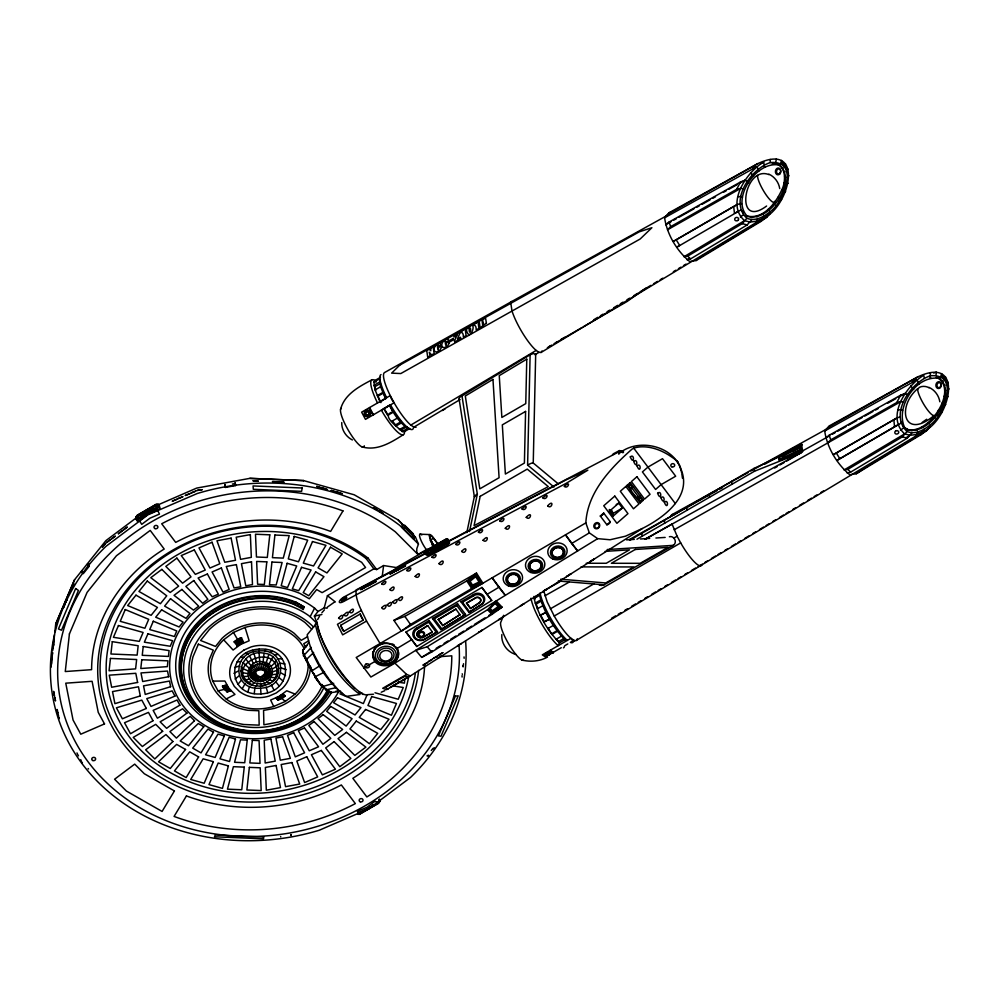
<?xml version="1.0" encoding="UTF-8"?>
<svg xmlns="http://www.w3.org/2000/svg" width="999" height="999" viewBox="0 0 999 999"><rect width="100%" height="100%" fill="white"/><g stroke="black" fill="none" stroke-linecap="round" stroke-linejoin="round"><path stroke-width="1.5" d="M260.702 683.553L260.689 686.201L255.469 685.838L256.243 686.013L257.405 683.416C271.953 687.499 279.533 663.848 263.074 661.962C248.526 657.866 240.959 681.53 257.405 683.416M413.311 533.928L413.786 539.21L402.485 527.909L401.998 524.65L404.832 525.449L413.311 533.928L413.786 539.21M553.958 487.012L527.609 465.059L530.119 354.795L533.404 353.509L535.689 354.308L533.241 463.012L557.892 483.541M304.745 655.881L305.269 657.891L303.496 655.831L302.647 650.137L306.918 645.641M303.072 652.984L303.197 649.825L308.916 642.544M315.359 624.038C320.517 650.474 337.987 678.945 360.015 694.48L346.241 696.403C326.735 682.467 311.875 658.266 307.18 634.79L317.033 622.777M316.77 621.44C321.653 648.026 340.796 679.158 363.087 694.505M449.375 543.019L449.413 541.396L447.752 539.173L445.866 539.123L426.948 550.074L425.374 552.122L425.686 554.208L426.398 555.157L428.146 555.032L447.577 544.767L449.375 543.019L447.752 539.173M462.187 673.813L462.375 674.325M257.892 669.942L255.22 665.072C247.165 668.918 252.06 680.956 260.402 679.382L260.477 677.097C277.435 666.333 242.695 668.668 260.477 677.097M668.219 214.885L511.813 301.461A29.408 6.406 60 0 0 510.801 303.034L511.975 310.851A29.408 6.406 60 0 0 536.163 350.424L539.023 352.31L541.033 352.485L763.261 218.306C789.797 206.868 805.294 141.483 757.904 163.574L669.58 212.462L664.597 217.794C667.045 234.415 676.785 250.799 689.647 261.526L696.153 260.539L760.801 221.503L766.895 217.095L770.029 213.411L770.092 211.688C784.153 202.173 800.249 159.815 770.279 162.575C750.811 168.819 728.621 201.024 746.89 218.269C755.144 221.728 763.798 216.883 770.092 211.688M930.194 424.9C923.9 430.094 915.246 434.94 907.005 431.493C888.723 414.235 910.926 382.03 930.381 375.786C960.351 373.027 944.255 415.384 930.194 424.9L930.131 426.635L927.01 430.319L920.916 434.715L856.255 473.751L849.749 474.737C836.887 464.011 827.147 447.627 824.699 431.006L829.694 425.674L918.006 376.785C965.396 354.707 949.899 420.092 923.363 431.518L576.173 640.509M256.243 686.013C230.095 682.866 241.134 648.014 264.073 653.259L263.074 661.962M52.472 653.571L52.46 652.135L52.173 656.293M258.991 650.961C287.188 647.889 287.999 687.749 260.564 688.136C232.355 691.208 231.556 651.36 258.991 650.961L259.116 649.125C293.544 646.503 294.293 692.307 261.014 693.918C226.598 696.54 225.836 650.724 259.116 649.125M139.423 520.641L141.721 524.35L149.862 518.244L159.465 514.085L157.542 510.139M51.873 659.003C52.198 650.399 49.975 680.219 52.485 653.383M53.334 645.654L53.309 644.168L53.034 648.363M53.934 640.222C54.246 630.981 52.085 662.05 54.52 634.815M462.075 677.047L462.062 675.611M463.086 665.421L463.124 666.907L463.536 663.711M464.135 658.279L464.048 656.917M50.949 667.307L51.461 662.662M52.822 650.287L53.509 644.093M54.87 631.718L55.719 623.988L74.563 579.745L105.857 540.671L136.701 517.532M249.588 672.29L249.85 669.929L249.762 673.426L249.588 672.29C249.35 685.739 272.59 683.753 270.554 670.804L270.467 674.3M260.402 679.382C268.594 679.795 272.852 667.469 264.348 664.422L262.462 669.63M266.97 681.643L269.156 683.628C284.253 677.472 280.22 654.233 264.073 653.259M404.895 678.508L404.395 683.141L398.301 682.18M424.612 665.234C423.101 712.387 391.745 753.858 352.847 778.308L366.845 796.94C415.596 767.032 451.873 714.223 451.785 655.819L439.385 656.693M778.908 164.773C799.075 180.245 768.506 224.763 746.303 215.846C762.662 220.267 775.773 203.297 781.693 190.06C786.475 181.144 786.25 162.15 772.152 163.811M939.01 377.984C958.928 393.456 929.507 436.201 907.529 429.595L903.208 426.336L906.405 429.058C927.821 437.075 960.176 388.773 936.225 377.185M642.307 528.521L625.374 536.226L610.052 539.76L597.664 538.648L589.348 532.879L585.839 522.902C587.4 493.156 609.402 469.43 630.469 450.499C633.016 447.627 636.863 447.24 640.446 446.878C651.922 446.203 663.074 450.861 672.277 457.43A22.502 19.231 -8.5 0 1 680.831 468.806C692.819 496.69 663.573 517.694 642.307 528.521L410.439 675.886L386.563 689.71L382.729 688.261L406.618 674.45L410.439 675.886M358.691 812.637L357.317 811.463L366.92 807.304L375.062 801.198L377.135 802.509L377.247 801.847L378.409 803.396L359.478 814.335L357.605 814.285M612.887 513.474L612.612 515.659L612.712 512.362L611.226 510.364L612.887 513.474L611.363 510.651L611.488 511.525L609.627 511.675L609.29 509.453M254.233 693.631L254.932 687.899M630.394 489.71L630.581 488.136L632.092 486.813L633.403 487.075C625.836 488.998 635.352 497.252 638.811 499.1L640.459 501.286L640.259 502.859L627.097 485.327L630.119 482.692L643.281 500.224L640.259 502.859M382.305 575.724L383.604 565.546L396.341 567.557L422.165 552.622L426.685 551.498M763.935 216.134L763.261 218.306L756.43 221.266L750.037 222.078L744.53 220.654C725.499 203.546 746.265 172.303 763.623 162.075L764.26 164.972M747.427 216.383C730.157 198.838 757.354 159.291 780.032 165.31M924.038 429.345L923.363 431.518L916.533 434.49L910.139 435.302L904.644 433.878C885.601 416.758 906.368 385.514 923.725 375.287L924.362 378.184M940.134 378.521C916.957 373.938 895.416 406.131 904.332 426.873M261.338 669.305L262.113 663.798L267.382 665.796L270.267 669.642L267.22 664.647L267.382 665.796M775.848 162.063L776.348 158.878M935.951 375.274L936.45 372.09L933.715 373.052M268.781 654.582L266.171 662.824M466.808 532.629L474.338 496.578L459.103 399.063A5.644 2.223 -25.5 0 1 460.089 397.04L530.119 354.795M469.518 531.518L477.335 494.13L461.938 395.616M316.396 621.453L314.398 616.071L317.957 611.513L324.2 607.892L327.435 595.691L373.876 568.831L376.673 569.567L383.604 565.546M437.475 631.705L423.339 639.81A7.268 6.256 -11.9 0 1 415.097 637.574A7.268 6.256 -11.9 0 1 415.909 629.907L428.633 622.152L429.071 620.529L437.475 631.705L423.189 640.147A8.067 6.956 -11.9 0 1 414.023 637.674A8.067 6.956 -11.9 0 1 414.935 629.145L429.071 620.529M303.209 609.477C302.397 604.969 292.495 606.905 295.779 602.16L304.233 606.992L303.209 609.477L294.98 604.77A77.647 66.346 -8.5 0 0 189.798 637.437A77.647 66.346 -8.5 0 0 224.463 726.036A77.647 66.346 -8.5 0 0 328.634 690.809M294.98 604.77L295.779 602.16L304.233 606.992M297.515 605.207L297.914 603.908M780.594 163.424L781.568 160.389M940.696 376.635L941.67 373.601M247.839 691.832L249.625 686.413M272.877 656.917L268.868 664.372M333.703 683.328L322.015 686.738L314.685 676.96L314.96 676.198M315.284 676.96L321.453 685.726L321.104 684.715M340.534 409.428C344.405 394.305 359.19 386.538 371.928 379.832M503.633 615.284L500.636 622.652A22.34 4.87 60 0 0 509.565 645.416A22.34 4.87 60 0 0 523.613 660.214M301.636 607.567L302.135 606.318M432.492 618.518L434.253 618.818L456.818 605.569L457.567 603.808L465.559 614.46L440.834 629.632L432.492 618.518L457.567 603.808M250.012 671.078L252.56 666.845L257.38 664.135L258.978 669.48M250.212 675.736L250.037 674.587C253.496 683.291 267.869 681.98 270.292 673.151M784.227 166.583L785.551 163.848M944.33 379.795L945.653 377.06M276.074 660.127L274.575 663.124L270.979 666.483M317.632 619.58L319.58 616.046M327.547 689.859A75.499 64.51 -8.5 0 1 220.754 723.376A75.499 64.51 -8.5 0 1 198.514 629.832A75.499 64.51 -8.5 0 1 310.152 616.67L314.61 608.154L317.957 611.513M743.468 188.886L740.771 188.361L667.494 229.807L670.691 226.623L736.65 189.323L740.521 181.98L745.092 180.195L747.402 181.456M756.43 221.266L757.717 218.831M827.597 443.019L830.793 439.835L896.752 402.535L900.636 395.192L905.194 393.419L907.504 394.667M916.533 434.49L917.819 432.043M242.282 688.661L245.017 683.778M415.484 537.15L418.456 544.08L416.82 548.663L416.745 552.06L417.982 554.47L426.361 549.625L433.354 547.377M258.029 679.283L259.29 677.047M263.424 670.179L266.296 665.534M230.806 690.446L227.035 692.182L225.287 689.647L227.347 691.695L230.806 690.446L229.121 688.748L226.561 689.347M229.121 688.748L230.507 690.933M381.044 374.563A31.593 6.881 60 0 0 386.625 397.702L380.157 402.11L375.1 389.935L373.926 382.093L374.95 380.507L380.432 377.335M413.536 427.697A31.593 6.881 60 0 1 390.484 404.895L383.753 408.828L387.749 415.359L393.244 412.187L389.51 405.244L381.368 410.164A31.593 6.881 60 0 0 404.508 430.856M389.51 405.244C393.594 413.549 399.55 422.889 407.742 428.359L409.752 428.521L404.27 431.705L402.247 431.531C398.189 427.447 379.32 414.685 393.506 411.775M541.033 352.485L542.045 350.911M758.166 169.093L756.93 166.608L664.597 217.794L669.58 212.462M696.153 260.539L696.965 259.278M918.281 382.305L917.032 379.832L824.699 431.006L829.694 425.674M856.255 473.751L867.619 466.133M612.325 455.257L613.249 453.846L619.467 450.586L623.513 452.01L619.467 450.586M278.159 663.96L276.436 666.545L272.352 669.005M786.513 171.316L788.074 169.056M946.615 384.528L948.176 382.267M394.617 570.004L396.341 567.557M264.623 651.198L265.909 649.412M751.897 219.568L747.165 224.937L690.521 258.928L687.1 259.852L689.722 258.279M847.202 473.064L850.624 472.14L907.267 438.149L912 432.792M136.601 519.205L138.237 519.243L136.601 519.205L136.139 517.07L137.512 515.284L156.144 504.507L157.954 504.77L158.242 506.68L156.868 508.479M157.954 504.77L156.306 504.732L136.139 517.07M137.175 516.745L141.271 513.761L141.821 516.52L138.561 518.406C134.89 517.894 139.573 514.36 141.433 513.986M142.595 513.036L143.132 515.721L142.595 513.036L143.706 512.599C146.216 510.377 144.867 519.43 144.543 512.112M142.77 513.261L143.531 512.375M143.332 513.086L143.656 515.272L143.706 512.599M143.494 515.047L150.674 511.151L150.275 508.479L151.049 510.676M150.849 511.376L151.623 510.489L151.249 508.041L150.449 508.016L151.423 508.254L151.786 510.714L150.674 511.151M153.109 510.002L156.206 507.892L156.831 505.369L152.56 507.23L153.109 510.002L156.368 508.116L157.218 507.005L156.831 505.369M138.074 519.03L156.706 508.254L158.067 506.468L157.78 504.557M158.129 504.245L158.454 506.343L156.88 508.391L137.962 519.33L136.076 519.28L135.764 517.195L137.325 515.147L156.256 504.195L158.129 504.245L159.44 505.981L159.753 508.079L158.042 509.927L147.802 514.36L139.111 520.879L137.375 521.016L136.076 519.28M425.749 551.997L426.211 554.133L425.749 551.997L427.122 550.212L445.754 539.435C448.676 538.036 447.689 544.355 447.39 539.485M425.924 552.222L427.297 550.437L445.916 539.66L447.564 539.697M426.785 551.673L431.056 548.913L427.797 550.799L427.16 553.309L426.948 551.898M433.154 547.302L433.554 549.987L440.734 546.515L441.034 543.181L440.059 542.944L440.859 542.969L441.233 545.417L440.459 546.303L432.742 550.649L432.205 547.964L432.867 547.102L434.365 547.315L440.059 543.631M433.104 549.974L433.316 547.527M440.284 546.091L440.334 543.419M442.557 544.705C452.347 536.363 441.358 550.099 442.17 542.157L445.429 540.272L446.615 540.521L442.345 542.382L442.719 544.93M426.036 553.908L427.684 553.958L446.316 543.181L447.677 541.396M448.064 541.271L446.478 543.406L427.572 554.258L425.686 554.208M760.801 221.503L763.261 218.306M372.202 806.168L372.977 805.281M365.11 810.301L373.139 805.494M378.571 801.797L377.56 802.672M379.145 799.337L379.42 801.248L378.059 803.034L359.428 813.81L357.779 813.76L359.603 814.035L378.221 803.258L379.595 801.473L379.308 799.562M378.409 803.396L379.97 801.348L379.657 799.262M920.916 434.715L923.363 431.518M744.53 220.654L683.965 256.755L687.699 256.131L742.22 223.651L746.89 218.269M904.644 433.878L844.068 469.967L847.814 469.355L902.322 436.863L907.005 431.493M89.248 566.221A1.986 0.762 38.7 0 1 87.475 564.273A1.986 0.762 38.7 0 1 88.936 564.173L89.248 566.221L83.292 573.651A1.986 0.762 38.7 0 1 81.556 571.84A1.986 0.762 38.7 0 1 82.567 571.391M269.518 679.732L272.602 681.043L276.773 676.623M431.268 750.524L432.967 748.401A1.986 0.762 38.7 0 0 434.14 747.677M321.865 612.787L324.45 609.815M237.937 684.315L241.408 680.169M278.996 668.194L277.173 670.304L272.902 671.79M310.851 647.926L303.496 655.831M222.465 686.088L223.801 688.561L222.465 686.088L226.898 685.227L224.188 685.539M223.801 688.561L227.997 687.262M264.186 670.941L267.819 667.057M55.719 623.988L74.563 579.745M250.761 684.515L252.048 684.839L254.308 682.542M787.312 177.322L788.948 175.662M947.414 390.547L949.05 388.873M487.562 609.715L496.216 600.936L502.085 607.167L491.97 614.385L431.655 652.047L421.678 657.379L415.759 650.324L427.222 646.753L487.562 609.715L491.97 614.385M147.003 510.014L147.402 510.027M768.905 174.613C743.868 164.635 733.666 230.607 766.595 206.019M917.706 388.661C896.253 406.83 903.77 440.921 934.177 415.459A16.021 3.496 60 0 1 925.199 406.581A16.021 3.496 60 0 1 917.731 390.259C917.869 385.602 925.936 385.577 929.008 387.824M308.654 665.371L305.856 660.052L313.599 652.559M468.931 612.387L482.005 603.92A6.593 5.682 -11.9 0 0 482.742 596.965A6.593 5.682 -11.9 0 0 475.262 594.942L462.412 602.26L460.976 601.798L475.249 593.668A7.33 6.306 -11.9 0 1 483.578 595.916A7.33 6.306 -11.9 0 1 482.754 603.658L468.931 612.387L460.976 601.798M783.603 193.244L785.614 191.371L784.277 191.621M278.521 672.502L276.76 674.15L275.2 677.809L271.441 677.347M440.834 629.632L465.559 614.46M627.097 485.327L628.933 485.951L630.444 484.627L630.119 482.692M600.299 516.033L603.708 513.061L610.289 521.828A2.71 1.274 -36.9 0 1 606.893 524.8L600.299 516.033A2.71 1.274 -36.9 0 0 603.708 513.061M618.706 503.121L609.29 511.351L612.986 516.283L622.402 508.041L618.706 503.121L616.258 504.532M636.912 498.064L639.984 495.841L640.322 497.777L641.97 499.975L643.281 500.224M606.893 524.8L610.289 521.828M636.975 498.476L639.984 495.841M638.811 499.1L640.322 497.777M640.459 501.286L641.97 499.975M235.102 679.095L239.048 675.848M779.183 201.423L781.593 199.45L780.619 198.976M938.086 415.621L941.695 412.674L940.721 412.2M393.881 620.367L404.87 616.371L466.82 580.906L476.498 573.089L482.967 583.291L471.678 588.561L410.489 624.475L401.373 631.181L393.881 620.367L476.498 573.089M472.165 586.913L468.381 580.981L476.024 574.8L481.081 582.754L472.028 586.725L481.081 582.754M476.161 574.987L468.381 580.981M255.794 678.658L258.179 676.735M740.521 181.98L669.018 222.065L665.634 224.738L671.016 221.716M825.736 437.949L829.12 435.277L900.636 395.192M327.322 607.18L334.166 602.297M427.722 625.611L418.094 631.83A4.358 3.759 -11.9 0 0 422.552 637.762L432.317 631.98L427.722 625.611L418.032 631.505A4.358 3.759 -11.9 0 0 420.242 637.637M470.541 608.516L479.832 602.285A3.621 3.122 -11.9 0 0 476.136 597.352L466.545 603.184L470.541 608.516L479.907 602.609A3.621 3.122 -11.9 0 0 476.198 597.677L466.545 603.184M599.075 584.802A5.644 5.457 -83.4 0 0 601.585 585.464L604.02 584.84L673.214 545.354C675.998 543.868 675.911 539.847 673.613 537.962A4.783 4.296 -54.9 0 0 670.566 536.588L669.38 536.75M394.155 662.462L395.154 661.688A12.962 10.465 -15.8 0 0 396.703 648.688A12.962 11.751 -6.7 0 0 381.893 644.018L378.833 645.366A12.999 11.688 -2.7 0 0 374.862 661.525A12.999 10.402 -12.7 0 0 392.57 663.661L394.155 662.462L406.618 674.45M736.95 204.658L673.289 241.446L736.95 204.658L739.997 203.709M897.052 417.869L833.391 454.657L897.052 417.869L900.099 416.92M740.334 217.083L743.069 215.022M308.454 665.334C314.56 675.087 319.992 687.037 330.407 692.757L331.431 691.982L330.881 692.307M900.436 430.294L903.183 428.234M142.582 513.124L147.69 509.29M308.142 663.498A48.939 41.808 -8.5 0 1 295.117 694.093L285.302 701.46L273.714 706.468A48.939 41.808 -8.5 0 1 226.161 698.975L218.044 690.871L212.75 681.118A48.939 41.808 -8.5 0 1 223.651 639.81L233.479 632.442L245.055 627.434A48.939 41.808 -8.5 0 1 304.395 648.988M237.287 645.878L234.141 641.882L236.626 640.022L239.335 644.33L237.038 645.816L239.335 644.33M236.875 640.084L234.141 641.882M245.055 627.434L249.151 640.759L240.472 644.517L233.104 650.049L223.651 639.81M412.2 534.552L413.099 533.878L405.107 525.886L405.407 527.934M273.714 706.468L270.642 700.037L279.333 696.278L286.701 690.759L295.117 694.093M280.632 696.016L282.692 694.48L285.227 695.978L282.742 697.839L280.319 695.504L282.742 697.839M282.417 697.327L285.227 695.978M368.569 808.366L373.289 804.819M264.685 671.852L268.806 668.88M489.36 609.59L491.845 612.225L499.837 606.518L500.399 607.267L492.407 612.974L489.098 609.452L495.929 602.522L495.367 601.773L500.399 607.267M645.716 288.212L627.06 301.511L583.478 326.71M922.252 422.352L926.71 419.243M393.643 685.476L394.655 684.852M668.781 213.711L757.904 163.574M828.883 426.923L918.006 376.785M897.851 424.825L836.925 460.439L900.823 423.264M311.651 670.991L320.392 665.384M438.499 657.929C435.027 660.202 444.28 654.208 440.709 656.555M458.241 645.379C454.707 647.702 464.073 641.645 460.452 644.018M479.37 631.955C475.836 634.278 485.177 628.234 481.58 630.594M499.55 619.143C496.016 621.465 505.344 615.421 501.76 617.782M521.116 605.444C517.619 607.742 526.935 601.698 523.326 604.07M786.55 184.241L788.111 183.267M272.602 681.043L273.863 680.257M946.652 397.452L948.213 396.478M269.917 652.684L272.302 651.198M421.678 657.379L432.23 650.799M436.176 648.326L440.134 645.854M444.093 643.393L448.039 640.921M450.686 639.273L455.956 635.976M458.591 634.34L463.861 631.043M466.496 629.395L471.765 626.098M474.413 624.462L484.952 617.869M488.911 615.409L492.857 612.936M495.504 611.288L502.085 607.167M422.49 637.449L432.317 631.98M442.732 625.586L460.039 614.597L442.732 625.586L438.274 619.417L455.894 609.078L460.102 614.922M416.808 646.465L491.72 600.474L481.943 587.449L405.981 632.042L416.808 646.465L405.981 632.042M597.664 538.648L394.767 663.224L370.879 677.035L356.206 657.492L585.839 522.902M547.352 347.714L550.012 346.116M553.995 343.718L556.643 342.12M560.626 339.722L564.61 337.325M593.806 319.73L597.789 317.332M600.436 315.734L603.096 314.136M607.08 311.738L609.727 310.14M613.711 307.742L617.694 305.344M620.354 303.746L623.001 302.148M626.985 299.75L629.645 298.152M633.616 295.754L637.599 293.356M640.259 291.758L650.873 285.364M653.533 283.766L657.504 281.368M660.164 279.77L662.824 278.172M673.351 271.716L675.886 270.192M678.408 268.669L680.943 267.145M683.466 265.622L686.001 264.098M766.083 215.796L770.029 213.411M699.6 257.692L703.558 255.294M706.193 253.709L766.895 217.095M396.715 648.676L411.501 639.785M481.943 587.449L486.938 594.442L498.863 587.275L505.332 595.342L492.207 577.859L498.863 587.275M571.665 543.506L577.634 550.948L565.521 534.827L571.665 543.506L589.348 532.879M401.586 680.831C399.438 682.217 407.729 677.197 404.345 679.283M704.819 562.512L707.479 560.901M711.488 558.491L715.484 556.081M718.156 554.47L720.828 552.859M724.824 550.449L727.497 548.838M731.493 546.428L735.501 544.018M738.161 542.407L740.833 540.796M744.829 538.386L748.838 535.963M752.834 533.553L755.506 531.943M759.502 529.532L763.511 527.122M766.171 525.511L768.843 523.901M772.839 521.49L775.511 519.88M779.52 517.47L783.516 515.047M786.188 513.449L788.848 511.838M792.856 509.428L795.516 507.817M799.525 505.394L803.521 502.984M807.529 500.574L811.525 498.164M814.197 496.553L816.857 494.942M820.866 492.532L823.526 490.921M870.266 464.535L927.01 430.319M906.205 437.662L910.139 435.302M511.813 301.461L384.665 372.477A31.593 6.881 60 0 0 390.247 395.604L394.106 402.797A31.593 6.881 60 0 0 410.826 425.087L413.911 427.122L459.877 399.7M539.023 352.31L535.689 354.308A4.783 0.712 -29 0 1 535.252 355.007M442.395 410.502L445.054 408.916M611.588 618.281L615.584 615.896M618.256 614.298L620.916 612.712M624.912 610.314L627.572 608.728M631.568 606.331L635.564 603.945M638.224 602.36L640.896 600.761M644.879 598.376L647.552 596.778M651.548 594.393L655.544 591.995M658.204 590.409L660.863 588.811M664.859 586.425L667.519 584.827M671.515 582.442L675.511 580.057M678.184 578.458L680.843 576.873M684.839 574.475L687.499 572.889M691.495 570.491L695.491 568.106M698.151 566.508L700.823 564.922M410.826 425.087L536.163 350.424M438.336 619.742L455.894 609.078M740.721 210.052L676.81 247.228L679.632 245.379L676.448 240.185M391.308 686.775L390.309 687.374L394.617 684.864M396.665 683.666C393.194 685.801 402.172 680.419 399.001 682.379M143.431 512.4L150.624 508.241M149.912 512.137L149.6 509.19L150.449 508.703M157.005 505.594L152.56 507.23M144.755 512.387L149.6 509.19M149.563 509.79L147.577 510.926L147.927 513.274M137.375 518.156L141.658 516.308L141.271 513.761M373.926 382.093L379.42 378.908L380.594 386.763L385.651 398.938M142.969 515.496L150.949 511.363M379.47 382.13L373.988 385.302L375.874 390.072M375.037 386.601L380.532 383.416M375.1 389.935L380.594 386.763M383.466 392.994L382.704 392.495L377.21 395.666L377.972 396.178L383.466 392.994L385.826 398.151M391.87 421.266L397.365 418.094M401.036 421.728L401.323 422.952L395.841 426.136L395.542 424.9L401.036 421.728L397.852 417.832M399.375 429.632L404.87 426.461M405.856 427.285L401.473 429.82L402.247 431.531L407.742 428.359L406.955 426.648M549.138 346.578L551.785 345.055M555.744 342.757L559.702 340.472M561.026 339.697L582.155 327.485M403.334 434.665C391.171 442.457 377.035 451.298 361.988 446.878M437.912 544.18L433.491 538.299L430.119 540.247L434.54 546.128M440.234 543.169L432.205 547.964M428.009 553.121C434.915 548.638 429.82 553.946 426.998 553.084M620.254 451.76L620.804 451.436L618.943 452.759L619.48 452.435M618.806 453.009L619.355 452.697L618.781 454.083M307.455 636.738L301.236 640.347L294.243 633.354A51.336 43.856 -8.5 0 0 221.903 638.486L215.534 646.44L200.587 640.496L209.428 629.457A67.957 58.067 -8.5 0 1 305.182 622.677L311.688 629.17M308.728 640.821L303.746 643.693L305.706 647.29M361.338 610.489L337.45 624.313L342.645 634.865L366.521 621.053C362.125 611.201 355.432 601.211 356.006 590.022L426.361 552.697M340.746 625.274L360.239 613.998L363.236 620.092L343.743 631.368A4.695 1.024 60 0 1 340.746 625.274L343.743 631.368M302.585 652.347L303.134 652.022L305.856 660.052M633.403 487.075L631.843 487.987L638.423 496.753M314.685 676.96L324.6 672.015M611.088 513.199L612.612 512.312L612.737 513.186M612.986 516.283L612.612 513.711L622.402 508.041M323.326 685.926L322.49 685.401M323.701 687.225L326.111 688.885M363.648 668.006L374.85 661.538M325.562 689.21L328.696 690.983M330.544 691.67L328.147 691.296M629.932 540.172L754.083 468.369L800.661 446.765L801.51 452.485L786.737 461.038M539.522 594.33L535.127 596.865L535.164 599.013M531.006 598.189A31.593 6.881 60 0 0 558.204 645.666L559.477 642.844C547.502 630.631 538.399 615.109 534.09 598.513L539.585 595.342C543.881 611.925 552.984 627.459 564.972 639.672L567.32 640.396A31.593 6.881 60 0 1 540.122 592.907M636.962 539.21L754.507 471.228L801.51 452.485M782.03 456.393L802.222 444.717M792.594 451.436L800.661 446.765M405.232 676.023A4.695 1.024 60 0 0 407.442 676.86L405.232 676.023L385.739 687.3A4.695 1.024 60 0 0 388.012 688.773M541.633 600.899L540.696 599.974L535.202 603.146L536.151 604.083L541.633 600.899L543.219 605.207M774.65 468.019L777.334 466.471M780.019 464.922L784.053 462.587M537.312 608.878L542.807 605.706M546.291 612.2L540.272 615.334L546.291 612.2L549.887 618.918L543.856 622.052L549.887 618.918M559.777 581.818L543.743 590.821L547.19 601.922L554.208 616.021L680.694 542.907A29.408 6.406 60 0 0 702.147 564.123M547.852 628.583L553.346 625.399L553.334 624.55L555.806 628.096M551.96 633.628L557.454 630.456L557.467 631.306L551.972 634.477L547.839 627.722M555.943 639.348L561.426 636.176M558.928 641.333L564.41 638.149L564.972 639.672L559.477 642.844L556.268 638.698M561.288 647.702L545.379 656.892L542.307 654.857L570.941 638.299L574.013 640.334A31.593 6.881 60 0 0 577.26 638.823M565.184 645.441L567.794 643.93M366.808 809.277L370.854 806.942M550.349 608.828L594.118 583.753M673.726 538.149L677.11 536.213L672.077 524.075L802.672 451.573L801.51 443.756L764.772 464.148M269.156 683.628L269.992 683.154L265.097 685.389L260.477 686.051L265.422 685.127L263.961 682.954M674.175 529.782L900.886 401.573L903.583 402.098M544.942 595.779L569.28 582.042M645.029 539.323L672.077 524.075L645.217 539.135M629.283 539.597L717.157 490.571M673.713 220.205L676.398 218.694M679.095 217.183L693.905 208.878M696.603 207.367L699.3 205.856M701.997 204.358L710.077 199.825M712.762 198.314L715.459 196.803M723.538 192.27L726.236 190.772M728.92 189.261L737.012 184.728M739.697 183.217L745.092 180.195M802.459 450.999L829.769 435.689M832.467 434.178L835.164 432.667M837.849 431.156L845.928 426.623M848.626 425.112L856.705 420.591M859.402 419.081L862.1 417.57M864.784 416.059L872.864 411.526M875.561 410.015L878.258 408.504M887.686 403.221L895.766 398.701M898.463 397.19L905.194 393.419M719.879 489.06L722.602 487.549M760.888 163.586L763.623 162.075M671.915 514.672L748.076 472.527M750.798 471.016L828.321 428.109M233.966 673.363L238.112 671.091M251.611 681.006L248.414 682.754L246.678 682.18M737.749 211.613L734.465 213.336L733.753 207.068M426.061 553.284L344.068 596.927A5.619 1.836 -34.5 0 0 339.26 601.885A5.619 1.836 -34.5 0 0 343.956 601.336L566.608 483.091L587.862 470.154L566.683 479.545L448.626 541.458M448.938 540.859L620.616 450.911L619.068 452.072L619.03 453.596C638.473 436.863 676.548 446.241 681.568 472.515M226.161 698.975L234.977 694.417L228.896 688.336L224.925 681.031L212.75 681.118M384.84 690.646L381.231 692.232M778.708 457.704L799.525 448.039L800.162 452.285L779.145 460.664L778.708 457.704L779.545 459.265L800.374 449.6L800.798 452.435M780.881 459.39L799.25 450.874L799.662 453.633M264.885 672.851L269.206 670.891M147.49 509.453L151.885 507.467M157.305 505.194L196.678 488.086L249.85 478.359L303.609 480.606L249.85 478.359M149.825 509.19L153.659 507.517M238.499 638.935L241.433 637.662L238.499 638.935L241.121 643.306L243.544 642.257L241.433 637.662M276.336 698.151L278.758 697.102L280.856 698.925L277.922 700.199L276.111 697.589L277.922 700.199M277.71 699.625L280.856 698.925M367.157 808.978L358.316 812.799L359.478 814.335M547.539 657.067C539.76 661.338 530.656 662.137 522.09 660.089M253.846 677.547L257.205 676.186M229.857 690.147L227.347 691.046L226.298 689.997M234.615 667.507L238.649 666.221M274.538 655.319L277.847 654.37M249.513 678.895L245.554 679.907L243.469 678.983M736.65 189.323L740.771 188.361M896.752 402.535L900.886 401.573M227.16 686.812L224.4 687.462L223.714 686.188L226.636 685.863M224.176 688.161L226.723 687.562M218.044 690.871L228.896 688.336M224.987 690.122L229.058 689.347M264.772 673.888L268.981 672.939M415.409 672.889A158.741 135.639 -8.5 0 1 206.768 793.069A158.741 135.639 -8.5 0 1 122.627 597.789A158.741 135.639 -8.5 0 1 366.121 558.503L368.057 558.104L376.673 569.567M325.824 689.872L336.089 687.724M751.885 167.657L756.93 166.608M911.987 380.869L917.032 379.832M314.398 616.071L321.878 614.522M944.38 404.832L945.716 404.583M232.392 484.04L235.289 483.516L235.102 482.629L235.589 485.551L225.474 487.425L224.975 484.503L225.474 487.425M257.155 664.185L259.865 663.686L259.69 662.549M335.839 691.271L338.786 690.784M330.407 692.757L340.559 691.196M252.322 676.023L256.443 675.424M373.501 694.23L367.332 694.692M272.59 674.637L276.76 674.15C279.732 639.36 219.955 665.272 252.048 684.839M236.988 661.925L240.622 661.588M737.986 196.716L740.933 196.478M898.089 409.927L901.048 409.702M626.56 539.872L634.278 539.385M640.459 538.985L649.712 538.399M655.893 538.011L665.159 537.425M607.155 549.55L673.214 545.354M605.107 551.373L629.52 549.825L606.256 563.274L586.213 563.261M278.134 658.928L282.193 658.716M248.127 676.36L243.706 676.485L241.383 675.137M402.485 527.909L405.194 527.884L404.832 525.449M581.068 566.895L633.803 566.945L605.706 582.966L560.726 579.208M264.36 674.862L268.144 674.899M419.955 534.19L429.62 534.565M251.336 674.2L255.944 674.512M413.911 427.122L416.071 427.297M158.104 505.869L159.44 505.981M558.279 581.006L604.02 584.84M324.2 607.892L327.148 608.216M280.494 663.261L285.027 663.935M392.582 685.814L403.246 687.499L398.226 699.263L375.012 692.757M240.946 656.992L243.906 657.492M247.577 673.588L242.957 672.727L240.547 670.916M742.22 223.651L747.165 224.937M902.322 436.863L907.267 438.149M250.936 672.19L255.744 673.501M303.396 480.531L354.208 494.792L398.214 519.955L406.768 528.508M362.587 693.993L366.945 695.204L363.374 703.583L339.922 693.83M263.661 675.724L266.77 676.623M281.431 668.019L286.164 669.667M515.984 654.482C507.305 652.222 501.036 643.518 501.835 634.565M620.566 451.798L623.064 452.734M359.153 691.982L362.287 693.169M247.889 670.741L243.381 668.893L241.021 666.595M398.214 519.955L404.245 526.248M774.725 163.561L775.848 164.098M781.942 167.407L783.066 167.944M783.853 171.353L784.977 171.89M763.86 166.321L764.997 166.845M784.552 176.661L785.676 177.198M758.004 170.292L759.128 170.829M783.853 183.054L784.977 183.591M752.434 175.724L753.558 176.261M781.693 190.06L782.816 190.597M747.564 182.255L748.701 182.792M778.171 197.14L779.295 197.677M773.488 203.771L774.612 204.308M741.37 196.653L742.494 197.19M767.981 209.44L769.105 209.977M740.496 203.359L741.62 203.896M762.037 213.736L763.174 214.273M756.131 216.308L757.254 216.833M750.724 216.983L751.847 217.52M942.045 380.619L943.168 381.156M929.694 377.26L930.818 377.797M943.955 384.578L945.079 385.114M944.654 389.872L945.778 390.409M918.106 383.504L919.23 384.041M943.955 396.266L945.091 396.803M912.537 388.936L913.66 389.473M941.795 403.271L942.919 403.808M938.273 410.364L939.397 410.889M933.59 416.983L934.714 417.52M901.473 409.865L902.596 410.402M928.083 422.664L929.207 423.189M922.139 426.948L923.276 427.485M901.235 422.177L902.372 422.714M916.233 429.52L917.357 430.057M910.826 430.207L911.962 430.744M906.405 429.058L907.529 429.595M251.161 670.142L255.856 672.477M459.727 399.725L459.103 399.063M246.204 653.046L248.264 654.22M280.894 672.876L285.527 675.524M768.905 174.151C774.637 176.773 778.758 182.342 779.732 188.561M929.008 387.362C934.752 389.997 938.86 395.554 939.834 401.773M284.902 695.466L282.692 694.48M352.385 439.96C345.941 436.738 341.471 429.832 341.745 422.552M249.051 668.031L242.782 662.487M262.749 676.41L264.922 678.009M243.544 642.257L241.121 643.306M251.998 668.181L256.281 671.503M327.435 595.691L335.402 601.997M342.607 693.681L338.973 690.759L329.67 679.957M278.921 677.509L283.142 681.118M279.333 696.278L285.302 701.46M280.644 698.363L278.758 697.102M687.699 256.131L690.521 258.928M847.814 469.355L850.624 472.14M413.174 534.915L415.322 537.05M412.899 534.902L415.06 537.062M405.207 527.559L413.411 535.939L413.099 533.878M404.657 527.272L413.673 536.363M418.456 544.08L399.812 525.437A208.466 178.134 -8.5 0 0 197.215 493.518L147.877 514.872L106.056 546.253A208.466 178.134 -8.5 0 0 82.13 763.748A208.466 178.134 -8.5 0 0 319.293 830.231L368.643 808.878L410.464 777.509A208.466 178.134 -8.5 0 0 465.596 640.996M417.982 554.47L395.329 531.818A201.473 172.14 -8.5 0 0 80.207 591.271A201.473 172.14 -8.5 0 0 217.12 834.265A201.473 172.14 -8.5 0 0 459.003 644.83M310.152 616.67L317.457 623.963M750.599 172.79L752.422 174.713M910.713 386.001L912.524 387.924M495.092 603.359L498.151 606.618L492.282 610.801L490.072 608.453M354.77 688.448C339.685 672.564 327.734 653.596 319.53 633.316M250.961 665.634L245.692 658.853M416.645 627.822L417.445 628.721M303.796 655.794L304.67 656.805L303.996 654.22M253.371 666.458L256.968 670.641M427.222 646.753L431.655 652.047M392.37 421.004L395.542 424.9M433.491 538.299L432.392 536.938A7.93 1.723 60 0 0 429.87 536.738A7.93 1.723 60 0 0 433.566 544.817M431.805 544.517L432.342 545.179M275.649 681.605L279.196 686.051M486.938 594.442L491.72 600.474M633.716 448.139L675.349 503.583M630.444 484.627L632.092 486.813M628.933 485.951L630.581 488.136M609.827 510.014L612.612 513.711M447.577 544.767L446.316 543.181M491.845 612.225L492.407 612.974M437.824 543.656L433.379 537.737A8.941 1.948 60 0 0 429.333 536.026A8.941 1.948 60 0 0 434.752 546.928M439.61 546.79L439.21 544.118M431.118 542.045L433.753 545.554M434.553 549.725L434.153 547.04M466.471 602.872L470.467 608.191M427.572 554.258L428.146 555.032M462.412 602.26L469.567 611.788M456.818 605.569L464.023 615.159M438.274 619.417L442.657 625.262M434.253 618.818L441.77 628.821M428.633 622.152L436.188 632.205M366.121 558.503L373.876 568.831M158.454 506.343L159.753 508.079M156.706 508.254L158.042 509.927M137.962 519.33L139.111 520.879M380.719 644.567L366.521 621.053M324.613 672.827L328.821 678.771M315.771 677.334L318.182 680.756M78.484 755.881L77.897 754.957M404.87 616.371L410.489 624.475M466.82 580.906L471.678 588.561M319.767 665.172L323.813 671.553M313.661 673.289L314.91 675.836L311.763 670.866M252.397 650.361L253.409 651.997M836.55 453.396L839.734 458.603M374.95 380.507L375.999 382.242M384.028 408.416L388.024 414.947M253.509 663.723L249.563 655.943M233.479 632.442L240.472 644.517M236.626 640.022L239.086 644.28M319.043 663.885L312.5 651.535M309.628 666.083L312.4 670.978L304.67 656.568L306.144 660.264M226.523 685.626L227.622 687.662M677.11 536.213L680.694 542.907M540.796 615.372L544.393 622.09M261.663 676.885L262.762 678.945M271.278 684.877L273.938 689.984M81.606 761.738L81.93 762.374A2.935 0.812 53.1 0 0 82.405 762.799M309.066 664.934L305.819 657.579M741.795 210.352L743.106 213.124M377.972 396.178L380.919 402.622M77.572 754.32L76.973 752.921M935.888 419.043L936.388 420.192M775.786 205.831L776.285 206.98M81.281 761.038L80.757 759.665M310.439 646.653L311.426 649.113M829.12 435.277L830.793 439.835M669.018 222.065L670.691 226.623M536.151 604.083L537.724 608.379M321.865 684.352L322.565 686.425M321.316 684.665L322.015 686.738M256.518 662.424L254.121 653.97M266.134 687.112L267.732 692.669M317.545 626.348L319.031 632.067M54.446 695.779L53.609 691.345L53.846 692.782M280.744 836.9L280.669 836.5M290.796 834.627L290.996 835.564L290.846 834.54M270.105 668.493L270.729 671.94M54.221 694.43L54.433 695.591M54.908 698.101C54.033 693.244 56.156 704.682 55.282 699.75M57.38 710.639C56.518 705.794 58.629 717.195 57.755 712.287M58.429 715.946C57.567 711.063 59.678 722.514 58.816 717.607M473.401 594.517L473.588 595.691M754.083 468.369L754.507 471.228M731.63 481.356L732.055 484.215M709.178 494.343L709.602 497.202M686.725 507.33L687.15 510.189M664.273 520.317L664.697 523.176M641.82 533.304L642.245 536.163M446.441 540.297L446.828 541.933M439.523 547.065L439.173 544.717L437.187 545.854L437.537 548.201M436.888 545.854L437.287 548.526M436.988 548.526L436.638 546.178L434.665 547.315L435.015 549.662M430.881 548.688L431.431 551.448M268.956 666.395L269.131 667.544M269.343 675.399L269.518 676.548M267.757 677.372L267.919 678.521M264.985 663.373L265.16 664.522M265.647 678.958L265.809 680.107M262.412 662.662L262.587 663.798L259.74 663.698L260.152 669.255M235.289 483.516L235.589 485.551M263.149 680.044L263.324 681.181M260.452 680.544L260.627 681.68M257.73 680.419L257.892 681.568M255.157 679.707L255.332 680.856M252.385 665.709L252.56 666.845M252.922 678.433L253.097 679.57M250.799 667.682L250.974 668.831M251.186 676.685L251.348 677.834M149.813 509.465L150.212 512.137M147.278 510.926L147.677 513.598M147.377 513.598L147.028 511.251L145.055 512.387L145.404 514.735M137.063 518.918L137.375 521.016M681.892 473.976L682.467 478.221M893.855 420.279L894.567 426.548M259.078 653.059L259.777 661.825M260.564 688.136L261.014 693.918M757.592 175.437L757.629 177.035A16.021 3.496 60 0 0 766.221 195.03A16.021 3.496 60 0 0 774.625 201.386M534.053 596.378L534.09 598.513M930.344 372.664L930.381 375.786M770.241 159.453L770.279 162.575M323.863 687.624A70.355 60.115 -8.5 0 1 221.853 719.742A70.355 60.115 -8.5 0 1 206.568 629.233A70.355 60.115 -8.5 0 1 313.636 627.135M418.643 670.391A161.314 137.837 -8.5 0 1 209.028 797.177A161.314 137.837 -8.5 0 1 119.843 599.175A161.314 137.837 -8.5 0 1 368.057 558.104M328.783 693.181A79.695 68.094 -8.5 0 1 221.366 725.811A79.695 68.094 -8.5 0 1 188.361 634.79A79.695 68.094 -8.5 0 1 295.779 602.16M331.343 692.757A82.88 70.817 -8.5 0 1 213.424 723.8A82.88 70.817 -8.5 0 1 193.157 621.341A82.88 70.817 -8.5 0 1 314.61 608.154M328.584 690.409A77.647 66.346 -8.5 0 1 299.775 719.355M298.464 720.092A77.647 66.346 -8.5 0 1 270.766 729.844M267.67 730.331A77.647 66.346 -8.5 0 1 256.818 731.193M247.465 730.881A77.647 66.346 -8.5 0 1 207.08 716.271M205.944 715.421A77.647 66.346 -8.5 0 1 195.579 628.533A77.647 66.346 -8.5 0 1 294.917 604.358M328.059 692.881A78.871 67.395 -8.5 0 1 221.753 725.174A78.871 67.395 -8.5 0 1 189.086 635.089A78.871 67.395 -8.5 0 1 295.404 602.797M428.196 755.094A1.986 0.762 38.7 0 1 427.023 755.831M322.252 685.614A67.957 58.067 -8.5 0 1 278.946 722.027L263.898 724.799L263.561 710.414L274.413 708.403A51.336 43.856 -8.5 0 0 310.552 666.196M88.574 768.968A2.935 0.812 53.1 0 1 88.099 768.531M396.516 647.302A12.962 11.076 -8.5 0 1 387.712 664.51A12.962 11.076 -8.5 0 1 372.964 651.648M374.15 648.888A12.962 11.076 -8.5 0 1 376.099 646.453M381.768 643.169A12.962 11.076 -8.5 0 1 383.978 642.682M392.582 644.03A12.962 11.076 -8.5 0 1 394.368 645.154M363.236 620.092A4.695 1.024 60 0 1 360.239 613.998M534.09 570.729A5.844 5.032 -11.9 0 1 530.794 562.862A5.844 5.032 -11.9 0 1 540.546 563.136A5.844 5.032 -11.9 0 1 535.601 570.766M516.171 583.229A5.844 5.032 -11.9 0 1 507.317 580.044A5.844 5.032 -11.9 0 1 514.86 574.2A5.844 5.032 -11.9 0 1 517.345 582.33M342.669 598.826A3.247 1.061 -34.5 0 1 346.74 597.439A3.247 1.061 -34.5 0 1 343.044 600.874A3.247 1.061 -34.5 0 1 342.095 599.35M338.911 691.096A88.973 76.024 -8.5 0 1 219.743 732.592A88.973 76.024 -8.5 0 1 179.196 631.093A88.973 76.024 -8.5 0 1 299.875 593.381L309.315 598.776L316.695 589.56L322.115 592.657L365.559 567.519L361.65 562.312L329.608 543.993A152.647 130.432 -8.5 0 0 116.858 619.805A152.647 130.432 -8.5 0 0 218.119 790.159A152.647 130.432 -8.5 0 0 408.641 676.96M426.361 549.625A11.176 2.435 60 0 1 420.017 537.762A11.176 2.435 60 0 1 421.803 534.964M573.638 640.908A31.593 6.881 60 0 1 570.392 642.419L574.013 640.334A5.182 1.124 60 0 1 570.941 638.299A31.593 6.881 60 0 1 554.208 616.021M564.522 646.178A31.593 6.881 60 0 1 563.436 647.876M670.903 516.246A29.408 6.406 60 0 1 673.925 514.847M548.326 654.845A3.409 1.336 -24.6 0 1 544.817 654.333A3.409 1.336 -24.6 0 1 549.912 651.735A3.409 1.336 -24.6 0 1 549.113 654.445M377.522 402.972A31.593 6.881 60 0 1 376.049 381.168M364.273 445.804A22.34 4.87 60 0 1 349.463 432.192A22.34 4.87 60 0 1 341.308 408.241M475.024 496.69A4.87 0.812 -27.9 0 1 477.335 494.13M527.609 465.059A4.87 0.812 -27.9 0 1 533.154 463.299M549.7 652.884A2.048 0.799 -24.6 0 1 548.101 654.707A2.048 0.799 -24.6 0 1 546.166 654.333A2.048 0.799 -24.6 0 1 549.088 652.772M263.599 837.025L263.586 838.835L214.498 836.775L215.285 835.002L263.599 837.025M441.508 347.352L439.772 350.449L436.513 352.023L435.202 351.723C430.819 348.114 439.785 340.422 441.083 344.892L438.211 346.503C436.263 341.508 438.611 354.907 438.361 347.59L441.233 345.966L441.508 347.352M449.25 343.007L447.527 346.104L444.268 347.677L442.957 347.377C438.573 343.768 447.54 336.076 448.838 340.547L445.954 342.158C444.006 337.163 446.366 350.549 446.116 343.231L448.988 341.621L449.25 343.007M525.586 411.413L524.4 463.061L505.382 474.063L502.322 424.862L525.586 411.413M526.773 359.165L525.761 403.621L501.86 417.445L499.25 375.636L526.773 359.165M630.282 456.88C633.903 466.221 635.027 452.934 630.282 456.88M633.641 461.351C637.262 470.691 638.386 457.405 633.641 461.351M636.987 465.821C640.609 475.137 641.72 461.888 636.987 465.821M657.592 493.256C661.213 502.559 662.325 489.31 657.592 493.256M660.938 497.714C664.572 507.055 665.684 493.768 660.938 497.714M664.298 502.185C667.931 511.525 669.043 498.239 664.298 502.185M338.599 618.119C342.932 622.327 345.242 610.152 338.599 618.119M343.943 615.022C348.289 619.23 350.599 607.055 343.943 615.022M349.3 611.925C353.634 616.133 355.931 603.97 349.3 611.925M106.394 542.682L110.29 539.772L106.394 542.682M111.276 539.035L115.197 536.226L111.276 539.035M118.369 533.716L122.253 530.806L118.369 533.716M123.239 530.057L127.135 527.147L123.239 530.057M373.564 507.717L377.722 510.327L373.564 507.717M378.721 510.651L382.867 513.261L378.721 510.651M389.835 589.61C394.068 593.955 396.765 581.93 389.835 589.61M415.159 576.386C419.405 580.744 422.102 568.718 415.159 576.386M438.948 563.611C443.194 567.969 445.879 555.943 438.948 563.611M461.65 551.398C465.884 555.756 468.581 543.731 461.65 551.398M483.054 540.234C487.3 544.58 489.997 532.554 483.054 540.234M505.282 528.271C509.527 532.629 512.225 520.604 505.282 528.271M526.236 517.332C530.481 521.69 533.166 509.665 526.236 517.332M547.664 505.831C551.898 510.189 554.595 498.164 547.664 505.831M483.404 323.788L482.654 324.787L482.042 320.454L482.679 320.142L483.404 323.788M172.377 501.111L177.01 499.238L172.377 501.111M178.122 498.613L182.755 496.753L178.122 498.613M185.389 495.454L190.022 493.581L185.389 495.454M191.146 492.969L195.779 491.096L191.146 492.969M63.324 607.929L65.01 603.958L63.324 607.929M65.522 602.747L67.27 598.826L65.522 602.747M71.928 587.637L73.676 583.703L71.928 587.637M466.308 329.545C469.867 346.166 479.645 314.523 466.308 329.545M316.733 486.388L321.491 487.974L316.733 486.388M322.652 488.049L327.422 489.635L322.652 488.049M331.281 490.459L336.051 492.045L331.281 490.459M337.212 492.12L341.97 493.706L337.212 492.12M197.14 490.459L202.16 489.66L197.14 490.459M456.281 335.015L456.256 335.864C451.011 339.46 455.644 332.904 458.179 332.892A3.122 1.124 -34.1 0 1 459.602 332.617A3.172 1.136 -34.1 0 1 460.039 332.892L457.43 338.948L460.452 337.25L460.776 338.586L454.695 341.995L454.433 340.871L457.442 334.303L456.281 335.015M253.109 480.781L258.179 481.131L253.109 480.781M272.515 481.555L277.585 481.905L272.515 481.555M278.808 481.818L283.878 482.167L278.808 481.818M69.418 633.89L65.272 671.54L91.608 669.667C91.683 619.817 122.64 574.687 164.198 549.05L150.212 530.407L116.446 555.744L87.088 592.382L69.418 633.89M110.439 658.428L109.078 670.766L135.614 668.88L136.651 659.527L110.439 658.428M112.288 641.658L110.926 654.008L137.138 655.107L138.162 645.741L112.288 641.658M141.771 659.74L140.797 668.518L167.333 666.633L167.969 660.839L141.771 659.74M143.219 646.528L142.245 655.319L168.456 656.418L169.093 650.611L143.219 646.528M244.243 767.132L241.758 789.759L227.46 789.16L233.404 766.683L244.243 767.132M247.228 740.097L244.73 762.724L234.565 762.287L240.497 739.809L247.228 740.097M266.82 561.863L264.335 584.49L257.605 584.215L256.643 561.438L266.82 561.863M269.792 534.827L267.307 557.454L256.456 556.992L255.494 534.228L269.792 534.827M249.363 767.357L246.878 789.984L261.176 790.571L260.215 767.806L249.363 767.357M252.335 740.309L249.85 762.936L260.027 763.361L259.066 740.584L252.335 740.309M271.94 562.087L269.455 584.715L276.174 584.989L282.118 562.512L271.94 562.087M274.912 535.039L272.427 557.667L283.266 558.116L289.211 535.639L274.912 535.039M469.105 327.635C469.006 338.249 472.639 327.085 469.105 327.635M302.173 487.999L301.611 491.333L253.309 489.31L253.072 485.939L302.173 487.999M102.435 547.102L105.32 543.656L102.435 547.102M480.194 496.328L474.063 525.661L548.289 486.625L527.247 469.105L480.194 496.328M381.78 607.617C384.64 613.199 389.76 600.249 381.78 607.617M387.275 604.782C390.147 610.352 395.267 597.414 387.275 604.782M392.782 601.935C395.641 607.517 400.774 594.567 392.782 601.935M398.289 599.1C401.148 604.67 406.268 591.72 398.289 599.1M381.693 583.841C385.514 587.137 388.761 576.76 381.693 583.841M406.668 570.429C410.477 573.726 413.723 563.349 406.668 570.429M431.943 557.13C435.751 560.427 438.998 550.049 431.943 557.13M455.719 544.343C459.54 547.639 462.787 537.262 455.719 544.343M478.421 532.13C482.242 535.427 485.489 525.037 478.421 532.13M499.787 520.891C503.608 524.188 506.855 513.798 499.787 520.891M522.015 508.928C525.836 512.225 529.07 501.835 522.015 508.928M542.919 497.927C546.74 501.223 549.987 490.834 542.919 497.927M564.348 486.413C568.169 489.71 571.403 479.32 564.348 486.413M360.776 589.585L365.159 587.262L360.776 589.585M366.271 586.675L370.691 584.44L366.271 586.675M371.765 583.766L376.136 581.455L371.765 583.766M390.147 573.988L394.53 571.678L390.147 573.988M395.641 571.091L400.062 568.856L395.641 571.091M401.136 568.181L405.507 565.871L401.136 568.181M228.384 765.896L222.452 788.373L208.991 784.602L218.182 763.036L228.384 765.896M235.489 739.023L229.545 761.5L219.967 758.815L229.158 737.25L235.489 739.023M287.125 563.299L281.181 585.776L287.512 587.549L296.703 565.983L287.125 563.299M294.218 536.426L288.286 558.903L298.501 561.775L307.68 540.197L294.218 536.426M486.401 323.164L480.107 327.747L479.145 321.141L485.564 318.182L486.401 323.164M437.312 550.736L438.411 550.224L437.362 550.649M782.092 162.2L781.792 163.124L783.803 164.86L784.203 164.036L782.092 162.2M942.194 375.412L941.895 376.336L943.905 378.072L944.317 377.247L942.194 375.412M75.649 588.561L58.441 628.958L61.501 630.207L78.434 590.446L75.649 588.561M118.444 625.536L113.436 637.312L139.311 641.383L143.119 632.454L118.444 625.536M125.25 609.552L120.242 621.328L144.905 628.246L148.714 619.318L125.25 609.552M147.927 633.803L144.368 642.182L170.242 646.253L172.602 640.721L147.927 633.803M153.297 621.216L149.725 629.595L174.4 636.513L176.761 630.981L153.297 621.216M198.364 644.18L193.007 656.743A67.957 58.067 -8.5 0 0 243.893 724.512L259.166 725.149L258.828 710.739L247.939 710.289A51.336 43.856 -8.5 0 1 209.503 659.09L213.311 650.137L198.364 644.18M213.361 761.675L204.171 783.253L190.709 779.482L203.147 758.815L213.361 761.675M224.338 735.901L215.147 757.467L205.569 754.782L218.007 734.128L224.338 735.901M301.523 567.332L292.332 588.911L298.664 590.684L311.101 570.017L301.523 567.332M312.5 541.545L303.309 563.124L313.524 565.983L325.961 545.329L312.5 541.545M371.765 696.553L367.957 705.481L391.421 715.247L396.441 703.471L371.765 696.553M455.394 696.128L438.461 735.888L441.009 736.213L458.216 695.816L455.394 696.128M785.651 165.946L786.5 169.393L786.975 168.706L785.651 165.946M945.753 379.158L946.615 382.605L947.089 381.918L945.753 379.158M423.139 665.047L427.372 662.612L423.139 665.047M428.284 661.725L432.455 659.253L428.284 661.725M433.429 658.403L437.662 655.981L433.429 658.403M438.573 655.094L442.807 652.659L438.573 655.094M174.425 790.946L162.088 811.45L126.386 791.046L114.585 779.232L134.715 764.123L144.331 773.75L174.425 790.946M342.969 510.914L330.632 531.418C280.394 512.824 222.939 517.382 175.699 542.395L161.713 523.763C216.945 494.33 284.191 488.998 342.969 510.914M198.601 756.93L186.164 777.584L174.463 770.903L189.723 751.847L198.601 756.93M213.461 732.23L201.036 752.896L192.707 748.126L207.967 729.083L213.461 732.23M315.647 571.903L303.209 592.569L308.716 595.716L323.963 576.673L315.647 571.903M330.507 547.215L318.069 567.869L326.948 572.951L342.207 553.908L330.507 547.215M186.426 795.941L174.076 816.433C232.867 838.361 300.1 833.016 355.344 803.596L341.346 784.952C294.118 809.977 236.663 814.535 186.426 795.941M677.197 461.051L677.834 462.15L677.197 461.051M135.976 595.167L127.66 605.556L151.124 615.309L157.43 607.429L135.976 595.167M147.29 581.056L138.961 591.445L160.414 603.708L166.733 595.829L147.29 581.056M161.626 609.827L155.707 617.22L179.158 626.972L183.079 622.09L161.626 609.827M170.529 598.713L164.61 606.106L186.064 618.369L189.972 613.486L170.529 598.713M185.539 749.462L170.28 768.506L158.566 761.812L176.648 744.38L185.539 749.462M203.771 726.698L188.511 745.741L180.182 740.971L198.264 723.551L203.771 726.698M330.619 706.43L326.698 711.313L346.141 726.086L352.073 718.693L330.619 706.43M337.512 697.826L333.591 702.709L355.045 714.972L360.976 707.579L337.512 697.826M356.256 721.091L349.937 728.97L369.393 743.743L377.709 733.353L356.256 721.091M365.559 709.49L359.24 717.369L380.694 729.632L389.011 719.243L365.559 709.49M463.524 329.895L460.502 332.48C462.15 332.055 463.536 333.379 463.349 337.15L466.108 335.602L465.159 328.983L463.524 329.895M476.361 322.702L473.339 325.287C474.987 324.85 476.373 326.173 476.186 329.945L478.946 328.396L477.997 321.79L476.361 322.702M399.75 365.122L391.633 373.127L400.811 373.551L640.172 238.998L651.897 227.722L639.223 231.855L399.75 365.122M172.889 741.52L154.808 758.953L145.654 749.799L165.946 734.577L172.889 741.52M194.505 720.691L176.423 738.111L169.905 731.605L190.197 716.383L194.505 720.691M542.719 591.733L546.94 589.048L542.807 591.67M566.595 576.573L570.804 573.888L566.595 576.573M590.309 561.5L594.517 558.816L590.384 561.45M614.797 496.091L603.746 505.769L616.907 523.301L627.959 513.623L614.797 496.091M625.849 486.426L620.317 491.258L633.478 508.791L639.01 503.958L625.849 486.426M636.9 476.76L631.368 481.593L644.53 499.125L650.062 494.293L636.9 476.76M647.951 467.095L642.419 471.928L655.594 489.46L661.113 484.627L675.674 476.211L662.499 458.678L647.951 467.095M475.699 576.71L470.092 581.243L472.527 585.089L479.07 582.03L475.699 576.71M161.863 569.38L150.787 577.684L170.23 592.457L178.634 586.151L161.863 569.38M176.885 558.104L165.822 566.408L182.592 583.179L190.996 576.885L176.885 558.104M181.905 589.435L174.026 595.342L193.469 610.114L198.676 606.206L181.905 589.435M193.744 580.544L185.864 586.45L202.647 603.234L207.854 599.325L193.744 580.544M236.638 641.108L235.364 642.057L237.462 644.892L238.424 644.18L236.638 641.108M243.943 650.037L237.824 654.62A30.457 26.024 -8.5 0 0 231.031 680.331L234.328 686.4L239.385 691.458A30.457 26.024 -8.5 0 0 268.981 696.116L276.199 692.994L282.305 688.411A30.457 26.024 -8.5 0 0 285.801 656.63A30.457 26.024 -8.5 0 0 251.149 646.915L243.943 650.037M162.675 731.305L142.382 746.528L133.229 737.374L155.732 724.362L162.675 731.305M186.925 713.111L166.633 728.333L160.127 721.815L182.617 708.803L186.925 713.111M282.155 694.605L281.194 695.329L282.705 696.64L283.978 695.691L282.155 694.605M314.036 721.565L308.828 725.474L322.927 744.255L330.806 738.348L314.036 721.565M323.201 714.697L317.994 718.593L334.765 735.376L342.645 729.457L323.201 714.697M334.078 741.62L325.674 747.926L339.785 766.708L350.849 758.403L334.078 741.62M346.441 732.354L338.037 738.648L354.82 755.419L365.884 747.115L346.441 732.354M492.969 379.408L465.297 395.979L479.807 488.861L499.088 477.709L492.969 379.408M390.247 395.604L361.626 412.162L365.472 419.368L394.106 402.797A5.182 1.124 60 0 1 390.247 395.604M152.997 720.716L130.494 733.741L124.525 722.739L148.464 712.387L152.997 720.716M179.895 705.169L157.392 718.181L153.147 710.364L177.085 699.999L179.895 705.169M635.264 549.462L611.363 563.286L640.172 563.311L668.094 547.377L635.264 549.462M429.145 349.188L426.748 350.537L427.697 357.142L430.107 355.794L429.245 352.222L431.605 354.957L434.128 353.546L433.166 346.928L430.769 348.276L430.806 350.736L429.145 349.188M453.171 338.486L449.55 340.522L449.837 341.833L453.471 339.797L453.171 338.486M194.305 549.925L181.244 555.581L195.354 574.363L205.257 570.067L194.305 549.925M212.05 542.245L198.988 547.902L209.94 568.044L219.842 563.761L212.05 542.245M207.392 574L198.102 578.021L212.2 596.803L218.344 594.143L207.392 574M221.366 567.956L212.075 571.977L223.027 592.12L229.171 589.46L221.366 567.956M241.184 638.698L239.673 639.348L241.458 642.419L242.595 641.92L241.184 638.698M104.52 723.913L80.769 734.203L73.052 720.017L65.759 683.179L92.095 681.306L98.239 712.362L104.52 723.913M146.329 708.453L122.39 718.805L116.408 707.816L141.796 700.112L146.329 708.453M174.95 696.066L150.999 706.43L146.753 698.601L172.14 690.896L174.95 696.066M278.147 697.09L277.01 697.577L278.159 699.05L279.67 698.401L278.147 697.09M293.644 732.679L287.512 735.339L295.304 756.842L304.595 752.821L293.644 732.679M304.47 727.996L298.326 730.656L309.278 750.798L318.569 746.777L304.47 727.996M306.743 756.755L296.828 761.038L304.62 782.554L317.682 776.897L306.743 756.755M321.328 750.436L311.413 754.732L322.365 774.874L335.427 769.218L321.328 750.436M140.285 695.941L114.897 703.658L112.512 691.583L138.474 686.788L140.285 695.941M170.629 686.725L145.242 694.442L143.544 685.851L169.505 681.056L170.629 686.725M231.119 538.136L216.958 540.759L224.763 562.262L235.502 560.277L231.119 538.136M250.362 534.59L236.189 537.2L240.572 559.34L251.323 557.355L250.362 534.59M236.363 564.61L226.286 566.47L234.078 587.974L240.747 586.738L236.363 564.61M251.511 561.8L241.433 563.673L245.804 585.801L252.472 584.577L251.511 561.8M137.612 682.454L111.651 687.25L109.266 675.174L135.802 673.301L137.612 682.454M168.644 676.723L142.682 681.518L140.984 672.926L167.52 671.053L168.644 676.723M270.866 738.998L264.198 740.222L265.16 762.999L275.237 761.138L270.866 738.998M282.592 736.825L275.936 738.061L280.307 760.202L290.384 758.341L282.592 736.825M276.099 765.459L265.359 767.444L266.321 790.209L280.482 787.599L276.099 765.459M291.908 762.537L281.169 764.522L285.552 786.663L299.712 784.04L291.908 762.537M553.334 652.297L550.249 650.262A5.182 1.124 60 0 0 553.334 652.297M373.426 414.76L369.568 407.567A5.182 1.124 60 0 0 373.426 414.76M597.814 527.934A2.435 2.123 -55.5 0 0 598.463 523.888A2.435 2.123 -55.5 0 0 594.842 525.774A2.435 2.123 -55.5 0 0 597.814 527.934M597.814 528.446A3.247 2.822 -55.5 0 0 598.663 523.051A3.247 2.822 -55.5 0 0 593.856 525.561A3.247 2.822 -55.5 0 0 597.814 528.446M419.88 636.675A3.247 2.797 -11.9 0 0 424.612 633.841A3.247 2.797 -11.9 0 0 419.667 631.83A3.247 2.797 -11.9 0 0 419.88 636.675M420.329 636.363A2.435 2.098 -11.9 0 0 423.876 634.228A2.435 2.098 -11.9 0 0 420.167 632.717A2.435 2.098 -11.9 0 0 420.329 636.363M671.852 466.82A1.948 1.661 -8.5 0 0 674.7 465.172A1.948 1.661 -8.5 0 0 671.728 463.936A1.948 1.661 -8.5 0 0 671.852 466.82M379.832 663.161A12.275 10.49 -8.5 0 0 397.802 652.772A12.275 10.49 -8.5 0 0 379.058 644.979A12.275 10.49 -8.5 0 0 379.832 663.161M365.946 664.135A2.398 2.148 -2.7 0 0 365.197 667.12A2.398 1.911 -12.7 0 0 368.469 667.494A2.398 1.911 -12.7 0 0 369.243 664.772A2.398 2.148 -2.7 0 0 365.946 664.135M554.295 558.104A7.305 6.294 -11.9 0 0 564.934 551.71A7.305 6.294 -11.9 0 0 553.808 547.19A7.305 6.294 -11.9 0 0 554.295 558.104M554.969 556.955A5.844 5.032 -11.9 0 0 563.486 551.835A5.844 5.032 -11.9 0 0 554.582 548.214A5.844 5.032 -11.9 0 0 554.969 556.955M531.992 571.49A7.305 6.294 -11.9 0 0 542.632 565.109A7.305 6.294 -11.9 0 0 531.518 560.576A7.305 6.294 -11.9 0 0 531.992 571.49M509.69 584.877A7.305 6.294 -11.9 0 0 520.342 578.496A7.305 6.294 -11.9 0 0 509.215 573.963A7.305 6.294 -11.9 0 0 509.69 584.877M552.959 559.053A9.74 8.379 -11.9 0 0 567.145 550.524A9.74 8.379 -11.9 0 0 552.322 544.492A9.74 8.379 -11.9 0 0 552.959 559.053M530.656 572.439A9.74 8.379 -11.9 0 0 544.842 563.911A9.74 8.379 -11.9 0 0 530.019 557.879A9.74 8.379 -11.9 0 0 530.656 572.439M508.354 585.826A9.74 8.379 -11.9 0 0 522.552 577.31A9.74 8.379 -11.9 0 0 507.717 571.266A9.74 8.379 -11.9 0 0 508.354 585.826M342.62 600.049A2.435 0.799 -34.5 0 0 345.716 597.439A2.435 0.799 -34.5 0 0 342.657 598.401A2.435 0.799 -34.5 0 0 342.62 600.049M510.439 584.053A5.844 5.032 -11.9 0 0 518.956 578.933A5.844 5.032 -11.9 0 0 510.052 575.312A5.844 5.032 -11.9 0 0 510.439 584.053M532.729 570.666A5.844 5.032 -11.9 0 0 541.258 565.546A5.844 5.032 -11.9 0 0 532.355 561.925A5.844 5.032 -11.9 0 0 532.729 570.666M555.032 557.28A5.844 5.032 -11.9 0 0 563.548 552.16A5.844 5.032 -11.9 0 0 554.657 548.538A5.844 5.032 -11.9 0 0 555.032 557.28M895.728 430.944A1.973 1.798 -3.1 0 0 895.129 433.441A1.973 1.561 -15.2 0 0 897.814 433.703A1.973 1.561 -15.2 0 0 898.463 431.468A1.973 1.798 -3.1 0 0 895.728 430.944M547.252 655.506A2.56 0.999 -24.6 0 0 550.437 653.134A2.56 0.999 -24.6 0 0 546.628 653.883A2.56 0.999 -24.6 0 0 547.252 655.506M940.409 387.525A3.409 2.71 -82.4 0 0 939.46 381.843A3.409 2.71 -82.4 0 0 935.938 386.001A3.409 2.71 -82.4 0 0 940.409 387.525M940.359 386.975A2.56 2.035 -82.4 0 0 939.659 382.717A2.56 2.035 -82.4 0 0 937.012 385.839A2.56 2.035 -82.4 0 0 940.359 386.975M547.427 655.232A2.048 0.799 -24.6 0 0 549.974 653.334A2.048 0.799 -24.6 0 0 546.928 653.945A2.048 0.799 -24.6 0 0 547.427 655.232M779.944 173.826A3.409 2.71 -82.4 0 0 778.995 168.144A3.409 2.71 -82.4 0 0 775.461 172.303A3.409 2.71 -82.4 0 0 779.944 173.826M779.894 173.289A2.56 2.035 -82.4 0 0 779.195 169.018A2.56 2.035 -82.4 0 0 776.548 172.14A2.56 2.035 -82.4 0 0 779.894 173.289M369.006 415.209A2.56 2.46 -85.3 0 0 367.969 410.914A2.56 2.46 -85.3 0 0 364.897 414.011A2.56 2.46 -85.3 0 0 369.006 415.209M369.755 415.834A3.409 3.284 -85.3 0 0 368.381 410.114A3.409 3.284 -85.3 0 0 364.273 414.235A3.409 3.284 -85.3 0 0 369.755 415.834M368.656 414.835A2.048 1.973 -85.3 0 0 367.832 411.413A2.048 1.973 -85.3 0 0 365.372 413.886A2.048 1.973 -85.3 0 0 368.656 414.835M737.699 220.492A1.973 1.561 -15.2 0 0 738.361 218.257A1.973 1.798 -3.1 0 0 735.626 217.72A1.973 1.798 -3.1 0 0 735.027 220.217A1.973 1.561 -15.2 0 0 737.699 220.492M381.93 661.625A8.279 7.068 -8.5 0 0 394.043 654.62A8.279 7.068 -8.5 0 0 381.418 649.362A8.279 7.068 -8.5 0 0 381.93 661.625M382.979 660.564A6.206 5.307 -8.5 0 0 392.058 655.319A6.206 5.307 -8.5 0 0 382.592 651.373A6.206 5.307 -8.5 0 0 382.979 660.564M380.919 663.299A10.44 8.916 -8.5 0 0 396.203 654.47A10.44 8.916 -8.5 0 0 380.269 647.839A10.44 8.916 -8.5 0 0 380.919 663.299M368.469 414.56A1.636 1.573 -85.3 0 0 367.819 411.813A1.636 1.573 -85.3 0 0 365.846 413.786A1.636 1.573 -85.3 0 0 368.469 414.56M547.427 654.745A1.636 0.637 -24.6 0 0 549.462 653.221A1.636 0.637 -24.6 0 0 547.027 653.708A1.636 0.637 -24.6 0 0 547.427 654.745M155.045 528.596A1.948 1.661 -8.5 0 0 157.904 526.948A1.948 1.661 -8.5 0 0 154.932 525.711A1.948 1.661 -8.5 0 0 155.045 528.596M360.189 801.772A1.948 1.661 -8.5 0 0 363.037 800.124A1.948 1.661 -8.5 0 0 360.065 798.888A1.948 1.661 -8.5 0 0 360.189 801.772M92.782 760.526A1.948 1.661 -8.5 0 0 95.629 758.878A1.948 1.661 -8.5 0 0 92.657 757.642A1.948 1.661 -8.5 0 0 92.782 760.526"/></g></svg>
